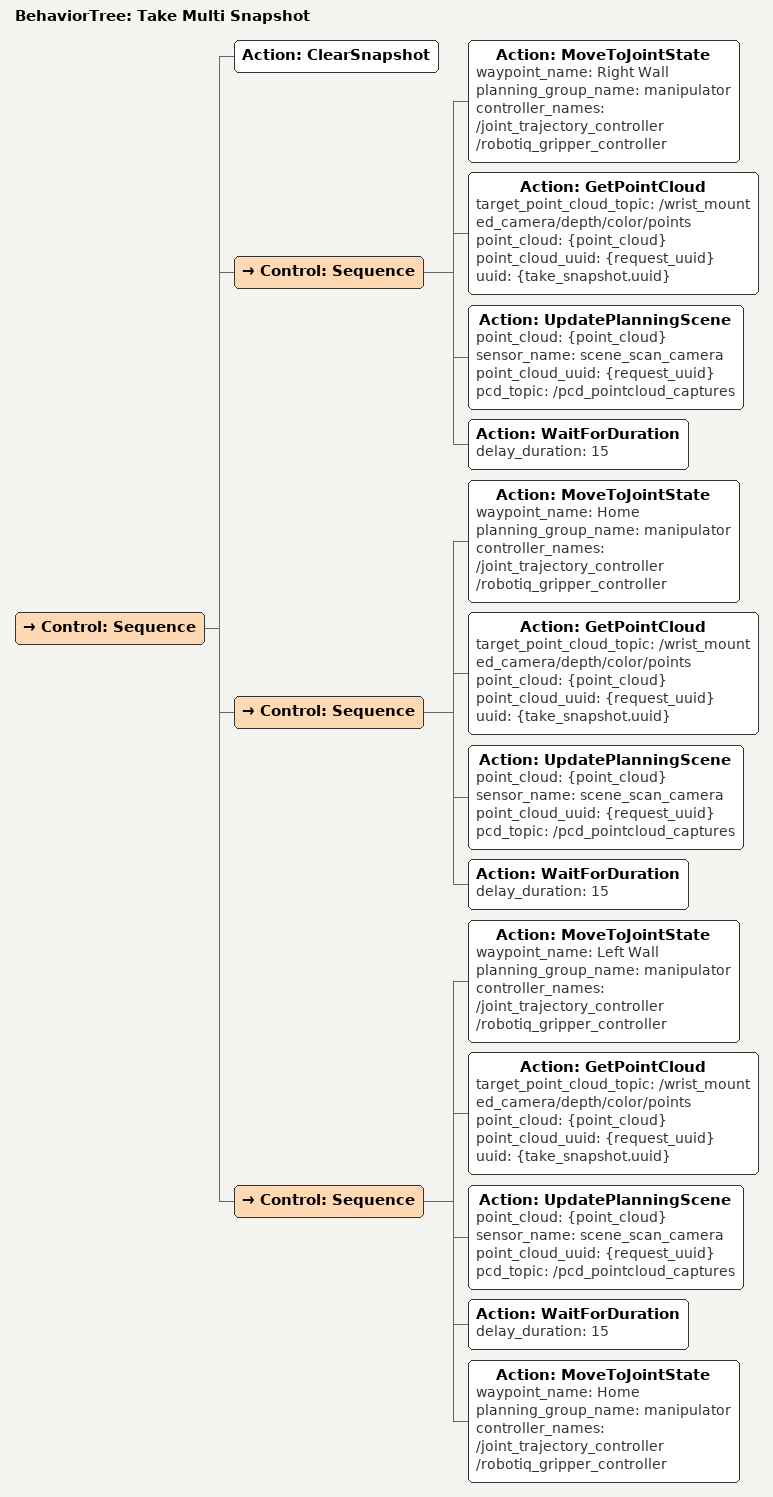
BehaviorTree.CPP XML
<?xml version="1.0"?>
  <root main_tree_to_execute="Take Multi Snapshot">
      <BehaviorTree ID="Take Multi Snapshot" _description="Take point cloud snapshots at multiple waypoints">
        <Control ID="Sequence">
            <Action ID="ClearSnapshot"/>
            <Control ID="Sequence">
                <Action ID="MoveToJointState" waypoint_name="Right Wall" planning_group_name="manipulator" controller_names="/joint_trajectory_controller /robotiq_gripper_controller"/>
                <Action ID="GetPointCloud" target_point_cloud_topic="/wrist_mounted_camera/depth/color/points" point_cloud="{point_cloud}" point_cloud_uuid="{request_uuid}" uuid="{take_snapshot.uuid}"/>
                <Action ID="UpdatePlanningScene" point_cloud="{point_cloud}" sensor_name="scene_scan_camera" point_cloud_uuid="{request_uuid}" pcd_topic="/pcd_pointcloud_captures"/>
                <Action ID="WaitForDuration" delay_duration="15"/>
            </Control>
            <Control ID="Sequence">
                <Action ID="MoveToJointState" waypoint_name="Home" planning_group_name="manipulator" controller_names="/joint_trajectory_controller /robotiq_gripper_controller"/>
                <Action ID="GetPointCloud" target_point_cloud_topic="/wrist_mounted_camera/depth/color/points" point_cloud="{point_cloud}" point_cloud_uuid="{request_uuid}" uuid="{take_snapshot.uuid}"/>
                <Action ID="UpdatePlanningScene" point_cloud="{point_cloud}" sensor_name="scene_scan_camera" point_cloud_uuid="{request_uuid}" pcd_topic="/pcd_pointcloud_captures"/>
                <Action ID="WaitForDuration" delay_duration="15"/>
            </Control>
            <Control ID="Sequence">
                <Action ID="MoveToJointState" waypoint_name="Left Wall" planning_group_name="manipulator" controller_names="/joint_trajectory_controller /robotiq_gripper_controller"/>
                <Action ID="GetPointCloud" target_point_cloud_topic="/wrist_mounted_camera/depth/color/points" point_cloud="{point_cloud}" point_cloud_uuid="{request_uuid}" uuid="{take_snapshot.uuid}"/>
                <Action ID="UpdatePlanningScene" point_cloud="{point_cloud}" sensor_name="scene_scan_camera" point_cloud_uuid="{request_uuid}" pcd_topic="/pcd_pointcloud_captures"/>
                <Action ID="WaitForDuration" delay_duration="15"/>
                <Action ID="MoveToJointState" waypoint_name="Home" planning_group_name="manipulator" controller_names="/joint_trajectory_controller /robotiq_gripper_controller"/>
            </Control>
        </Control>
    </BehaviorTree>
</root>
